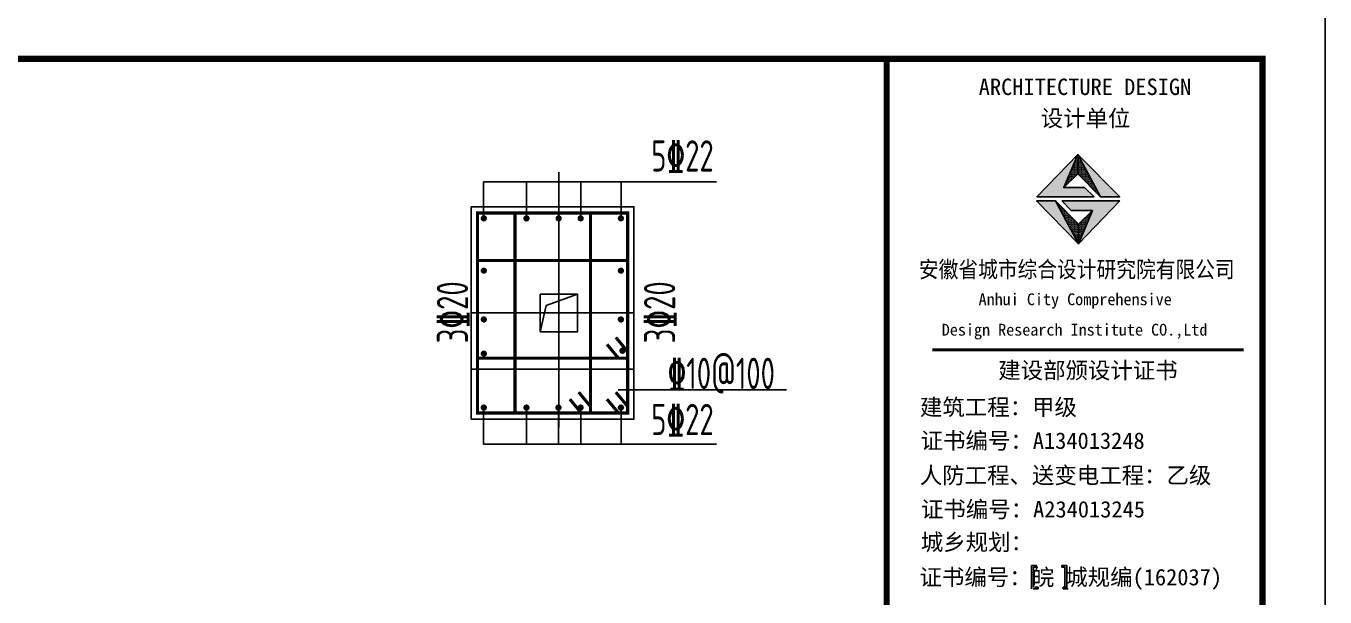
# Model space of a CAD drawing. Extents: x 69728788 to 149766163, y 20718153 to 43663798.
# Drawn here: x 74901409 to 74932569, y 21720394 to 21734096 of the extents above; entities that cross this region are included whole.
import ezdxf
from ezdxf.enums import TextEntityAlignment as Align

# ---------------------------------------------------------------- set-up
doc = ezdxf.new("R2010")
doc.units = 0
doc.header["$LTSCALE"] = 1000
doc.header["$MEASUREMENT"] = 0
doc.linetypes.add('DOTE', pattern=[2.42, 2, -0.2, 0.02, -0.2])
for name, color, linetype in [('03', 3, 'CONTINUOUS'), ('DOTE', 251, 'DOTE'), ('PUB_TEXT', 7, 'CONTINUOUS'), ('PUB_TITLE', 4, 'CONTINUOUS'), ('REIN', 1, 'CONTINUOUS'), ('S_BEAMDIMMASS', 2, 'CONTINUOUS'), ('图框', 253, 'CONTINUOUS'), ('柱', 2, 'CONTINUOUS')]:
    doc.layers.add(name, color=color, linetype=linetype)
doc.styles.add('TSSD_Rein', font='atssdeng.shx', dxfattribs={"width": 0.7, "bigfont": 'atssdchn.shx'})
doc.styles.add('黑体', font='simhei.ttf', dxfattribs={"width": 0.6, "height": 4.3})

# ---------------------------------------------------------------- blocks, each defined once
blk = doc.blocks.new('526368')
at = {"layer": 'DOTE', "color": 251, "linetype": 'DOTE'}
for p, q in [((74961381.1, 21714509.3), (74961381.1, 21713488.3)), ((74961031.1, 21713945.7), (74961681.1, 21713945.7)), ((74961031.1, 21713720.7), (74961681.1, 21713720.7))]:
    blk.add_line(p, q, dxfattribs=at)
at = {"layer": 'PUB_TEXT'}
for p, q in [((74961079.5, 21714470.7), (74962011.6, 21714470.7)), ((74961079.5, 21714324.1), (74961079.5, 21714470.7)), ((74961252.4, 21714324.1), (74961252.4, 21714470.7)), ((74961381.3, 21714324.1), (74961381.3, 21714470.7)), ((74961468.6, 21714324.1), (74961468.6, 21714470.7)), ((74961630.8, 21714324.1), (74961630.8, 21714470.7)), ((74961618.3, 21713637.8), (74962291.2, 21713637.8)), ((74961079.5, 21713567.4), (74961079.5, 21713420.8)), ((74961252.4, 21713567.4), (74961252.4, 21713420.8)), ((74961380.4, 21713567.4), (74961380.4, 21713420.8)), ((74961468.6, 21713567.4), (74961468.6, 21713420.8)), ((74961630.8, 21713567.4), (74961630.8, 21713420.8)), ((74961079.5, 21713420.8), (74962011.6, 21713420.8))]:
    blk.add_line(p, q, dxfattribs=at)
blk.add_lwpolyline([(74961306.1, 21714020.7), (74961456.1, 21714020.7), (74961456.1, 21713870.7), (74961306.1, 21713870.7)], close=True, dxfattribs=at)
blk.add_lwpolyline([(74961306.1, 21713870.7), (74961331, 21713975.7), (74961456.1, 21714020.7)], dxfattribs=at)
at = {"layer": 'REIN', "const_width": 12.5}
for points in [[(74961056.1, 21714345.7), (74961656.1, 21714345.7), (74961656.1, 21713545.7), (74961056.1, 21713545.7)], [(74961205.8, 21714345.7), (74961507.5, 21714345.7), (74961507.5, 21713545.7), (74961205.8, 21713545.7)], [(74961056.1, 21714155.2), (74961656.1, 21714155.2), (74961656.1, 21713764.9), (74961056.1, 21713764.9)]]:
    blk.add_lwpolyline(points, close=True, dxfattribs=at)
for points in [[(74961087.5, 21714324, 1), (74961075, 21714324, 1)], [(74961257.9, 21714324, 1), (74961245.4, 21714324, 1)], [(74961386.8, 21714324, 1), (74961374.3, 21714324, 1)], [(74961474.5, 21714324, 1), (74961462, 21714324, 1)], [(74961635.5, 21714324, 1), (74961623, 21714324, 1)], [(74961087.5, 21714114.9, -1), (74961075, 21714114.9, -1)], [(74961635.5, 21714114.9, -1), (74961623, 21714114.9, -1)], [(74961087.5, 21713919.8, -1), (74961075, 21713919.8, -1)], [(74961635.5, 21713919.8, -1), (74961623, 21713919.8, -1)], [(74961087.5, 21713783, -1), (74961075, 21713783, -1)], [(74961641.7, 21713794.8, -1), (74961629.2, 21713794.8, -1)], [(74961087.5, 21713567.4, -1), (74961075, 21713567.4, -1)], [(74961257.9, 21713567.4, -1), (74961245.4, 21713567.4, -1)], [(74961386, 21713567.4, -1), (74961373.5, 21713567.4, -1)], [(74961474.5, 21713567.4, -1), (74961462, 21713567.4, -1)], [(74961635.5, 21713567.4, -1), (74961623, 21713567.4, -1)]]:
    blk.add_lwpolyline(points, format="xyb", close=True, dxfattribs=at)
for points in [[(74961656.5, 21713790.9), (74961609.1, 21713848.1)], [(74961621.1, 21713763), (74961573.7, 21713820.2)], [(74961508, 21713571.7), (74961460.5, 21713628.9)], [(74961656.5, 21713571.7), (74961609.1, 21713628.9)], [(74961472.6, 21713543.8), (74961425.2, 21713601)], [(74961621.1, 21713543.8), (74961573.7, 21713601)]]:
    blk.add_lwpolyline(points, dxfattribs=at)
at = {"layer": '柱'}
blk.add_lwpolyline([(74961031.1, 21714370.7), (74961681.1, 21714370.7), (74961681.1, 21713520.7), (74961031.1, 21713520.7)], close=True, dxfattribs=at)
at = {"layer": 'S_BEAMDIMMASS', "style": 'TSSD_Rein', "width": 0.7}
for s, p in [('5%%13222', (74961875.4, 21714573.9)), ('%%13210@100', (74962030.5, 21713704.9)), ('5%%13222', (74961875.4, 21713519.8))]:
    blk.add_text(s, height=125, dxfattribs=at).set_placement(p, align=Align.MIDDLE)
for p in [(74960955.6, 21713948.3), (74961783.7, 21713948.3)]:
    blk.add_text('3%%13220', height=125, rotation=90, dxfattribs=at).set_placement(p, align=Align.MIDDLE)

msp = doc.modelspace()

# ---------------------------------------------------------------- hatches: boundary and pattern name
at = {"layer": '图框'}
for color, points in [(1, [(74926301.2, 21730218.8), (74926642.7, 21731010.8), (74925658.1, 21729998.9), (74927029, 21729998.9), (74926801.6, 21730218.8)]), (1, [(74927180.6, 21729994.7), (74927644.7, 21729994.7), (74926642.7, 21731010.8)]), (1, [(74926102.1, 21729897), (74925646.9, 21729897), (74926656, 21728872.1)]), (1, [(74926259.1, 21729900.1), (74926482.9, 21729665.2), (74926990, 21729665.2), (74926656, 21728872.1), (74927645.5, 21729900.1)]), (4, [(74925573.7, 21721112.8), (74925650.6, 21721112.8), (74925650.6, 21721151.3), (74925615.1, 21721151.3), (74925532.3, 21721151.3), (74925532.3, 21720592.7), (74925615.1, 21720592.7), (74925650.6, 21720592.7), (74925650.6, 21720631.1), (74925573.7, 21720631.1)]), (4, [(74926331.2, 21720631.1), (74926254.3, 21720631.1), (74926254.3, 21720592.7), (74926289.8, 21720592.7), (74926372.6, 21720592.7), (74926372.6, 21721151.3), (74926289.8, 21721151.3), (74926254.3, 21721151.3), (74926254.3, 21721112.8), (74926331.2, 21721112.8)])]:
    msp.add_hatch(color=color, dxfattribs=at).paths.add_polyline_path(points)
h = msp.add_hatch(dxfattribs=at)
h.set_pattern_fill('DOTS', color=256, scale=450, style=0)
h.set_pattern_definition([(0, (71507598.46, 23022585.58), (14.0625, 28.125), [0, -28.125])])
h.paths.add_polyline_path([(74926656, 21728872.1), (74926656, 21729344.5), (74926102.1, 21729897)])
h.paths.add_polyline_path([(74926990, 21729665.2), (74926656, 21729344.5), (74926656, 21728872.1)])
h.paths.add_polyline_path([(74926642.7, 21731010.8), (74926642.7, 21730545), (74927180.6, 21729994.7)])
h.paths.add_polyline_path([(74926642.7, 21730545), (74926642.7, 21731010.8), (74926301.2, 21730218.8)])

# ---------------------------------------------------------------- linework, layer by layer
at = {"layer": 'PUB_TITLE'}
msp.add_lwpolyline([(74843468.9, 21671808.9), (74932568.9, 21671808.9), (74932568.9, 21734808.9), (74843468.9, 21734808.9)], close=True, dxfattribs=at)
at = {"layer": 'PUB_TITLE', "const_width": 150}
msp.add_lwpolyline([(74847218.9, 21673308.9), (74931068.9, 21673308.9), (74931068.9, 21733308.9), (74847218.9, 21733308.9)], close=True, dxfattribs=at)
at = {"layer": '图框'}
for p, q in [((74926301.2, 21730218.8), (74926642.7, 21731010.8)), ((74926642.7, 21731010.8), (74927180.6, 21729994.7)), ((74926656, 21728872.1), (74925646.9, 21729897)), ((74925646.9, 21729897), (74926102.1, 21729897)), ((74926656, 21728872.1), (74925646.9, 21729897)), ((74925646.9, 21729897), (74926102.1, 21729897)), ((74925646.9, 21729897), (74926102.1, 21729897)), ((74926656, 21729344.5), (74926102.1, 21729897)), ((74926259.1, 21729900.1), (74927645.5, 21729900.1)), ((74926482.9, 21729665.2), (74926259.1, 21729900.1)), ((74926990, 21729665.2), (74926482.9, 21729665.2)), ((74927645.5, 21729900.1), (74926656, 21728872.1)), ((74926656, 21729344.5), (74926990, 21729665.2)), ((74926990, 21729665.2), (74926656, 21728872.1)), ((74926656, 21728872.1), (74926656, 21729344.5)), ((74926656, 21728872.1), (74926656, 21729344.5)), ((74926656, 21728872.1), (74926656, 21729344.5))]:
    msp.add_line(p, q, dxfattribs=at)
at = {"layer": '图框', "color": 1}
for p, q in [((74926656, 21728872.1), (74925646.9, 21729897)), ((74926102.1, 21729897), (74926656, 21728872.1))]:
    msp.add_line(p, q, dxfattribs=at)
at = {"layer": '图框', "color": 4}
for p, q in [((74925532.3, 21721151.3), (74925615.1, 21721151.3)), ((74925532.3, 21721151.3), (74925532.3, 21720592.7)), ((74925650.6, 21721112.8), (74925573.7, 21721112.8)), ((74925573.7, 21721112.8), (74925573.7, 21720631.1)), ((74925615.1, 21721151.3), (74925650.6, 21721151.3)), ((74925650.6, 21721151.3), (74925650.6, 21721112.8)), ((74926289.8, 21721151.3), (74926254.3, 21721151.3)), ((74926254.3, 21721151.3), (74926254.3, 21721112.8)), ((74926254.3, 21721112.8), (74926331.2, 21721112.8)), ((74926372.6, 21721151.3), (74926289.8, 21721151.3)), ((74926331.2, 21721112.8), (74926331.2, 21720631.1)), ((74926372.6, 21721151.3), (74926372.6, 21720592.7)), ((74925566.7, 21720592.7), (74925649.6, 21720592.7)), ((74925685.1, 21720631.1), (74925608.1, 21720631.1)), ((74925649.6, 21720592.7), (74925685.1, 21720592.7)), ((74925685.1, 21720592.7), (74925685.1, 21720631.1)), ((74926288.7, 21720592.7), (74926288.7, 21720631.1)), ((74926288.7, 21720631.1), (74926365.7, 21720631.1)), ((74926324.2, 21720592.7), (74926288.7, 21720592.7)), ((74926407.1, 21720592.7), (74926324.2, 21720592.7))]:
    msp.add_line(p, q, dxfattribs=at)
for points, const_width in [([(74922055.1, 21733308.9), (74922055.1, 21673308.9)], 147.9), ([(74923148.2, 21726324.9), (74930618.2, 21726324.9)], 74.7)]:
    msp.add_lwpolyline(points, dxfattribs=dict(at, const_width=const_width))
at = {"layer": '图框'}
for points in [[(74926801.6, 21730218.8), (74926301.2, 21730218.8), (74926642.7, 21730545), (74927180.6, 21729994.7), (74927644.7, 21729994.7), (74926642.7, 21731010.8), (74925658.1, 21729998.9), (74927029, 21729998.9), (74926801.6, 21730218.8)], [(74926642.7, 21731010.8), (74926642.7, 21730545)]]:
    msp.add_lwpolyline(points, dxfattribs=at)

# ---------------------------------------------------------------- block references
at = {"layer": '03', "xscale": 6, "yscale": 6, "zscale": 6}
msp.add_blockref('526368', (-374854096.3, -108556464.4), dxfattribs=at)

# ---------------------------------------------------------------- texts
at = {"layer": '图框', "color": 4, "style": '黑体'}
for s, height, p in [('ARCHITECTURE DESIGN', 394.416, (74924262.7, 21732439.3)), ('设计单位', 394.42, (74925749.7, 21731683.9)), ('Anhui City Comprehensive ', 283.86, (74924258.7, 21727396.6)), (' Design Research Institute CO.,Ltd', 283.86, (74923182.7, 21726666.2)), ('建设部颁设计证书', 394.42, (74924731.4, 21725636.9)), (' 建筑工程：甲级', 394.42, (74922584.5, 21724753.1)), ('证书编号：A134013248', 394.416, (74922869.8, 21723949.4)), ('人防工程、送变电工程：乙级', 394.416, (74922849.1, 21723118.8)), ('证书编号：A234013245', 394.416, (74922877, 21722302.6)), ('城乡规划：', 394.42, (74922874.1, 21721514.6)), ('证书编号：皖 城规编(162037)', 394.416, (74922842.5, 21720674.4))]:
    msp.add_text(s, height=height, dxfattribs=at).set_placement(p)
at = {"layer": '图框', "color": 4, "style": '黑体', "width": 0.88}
msp.add_text('安徽省城市综合设计研究院有限公司', height=394.416, dxfattribs=at).set_placement((74922827.5, 21728059.6))

doc.saveas('drawing.dxf')
